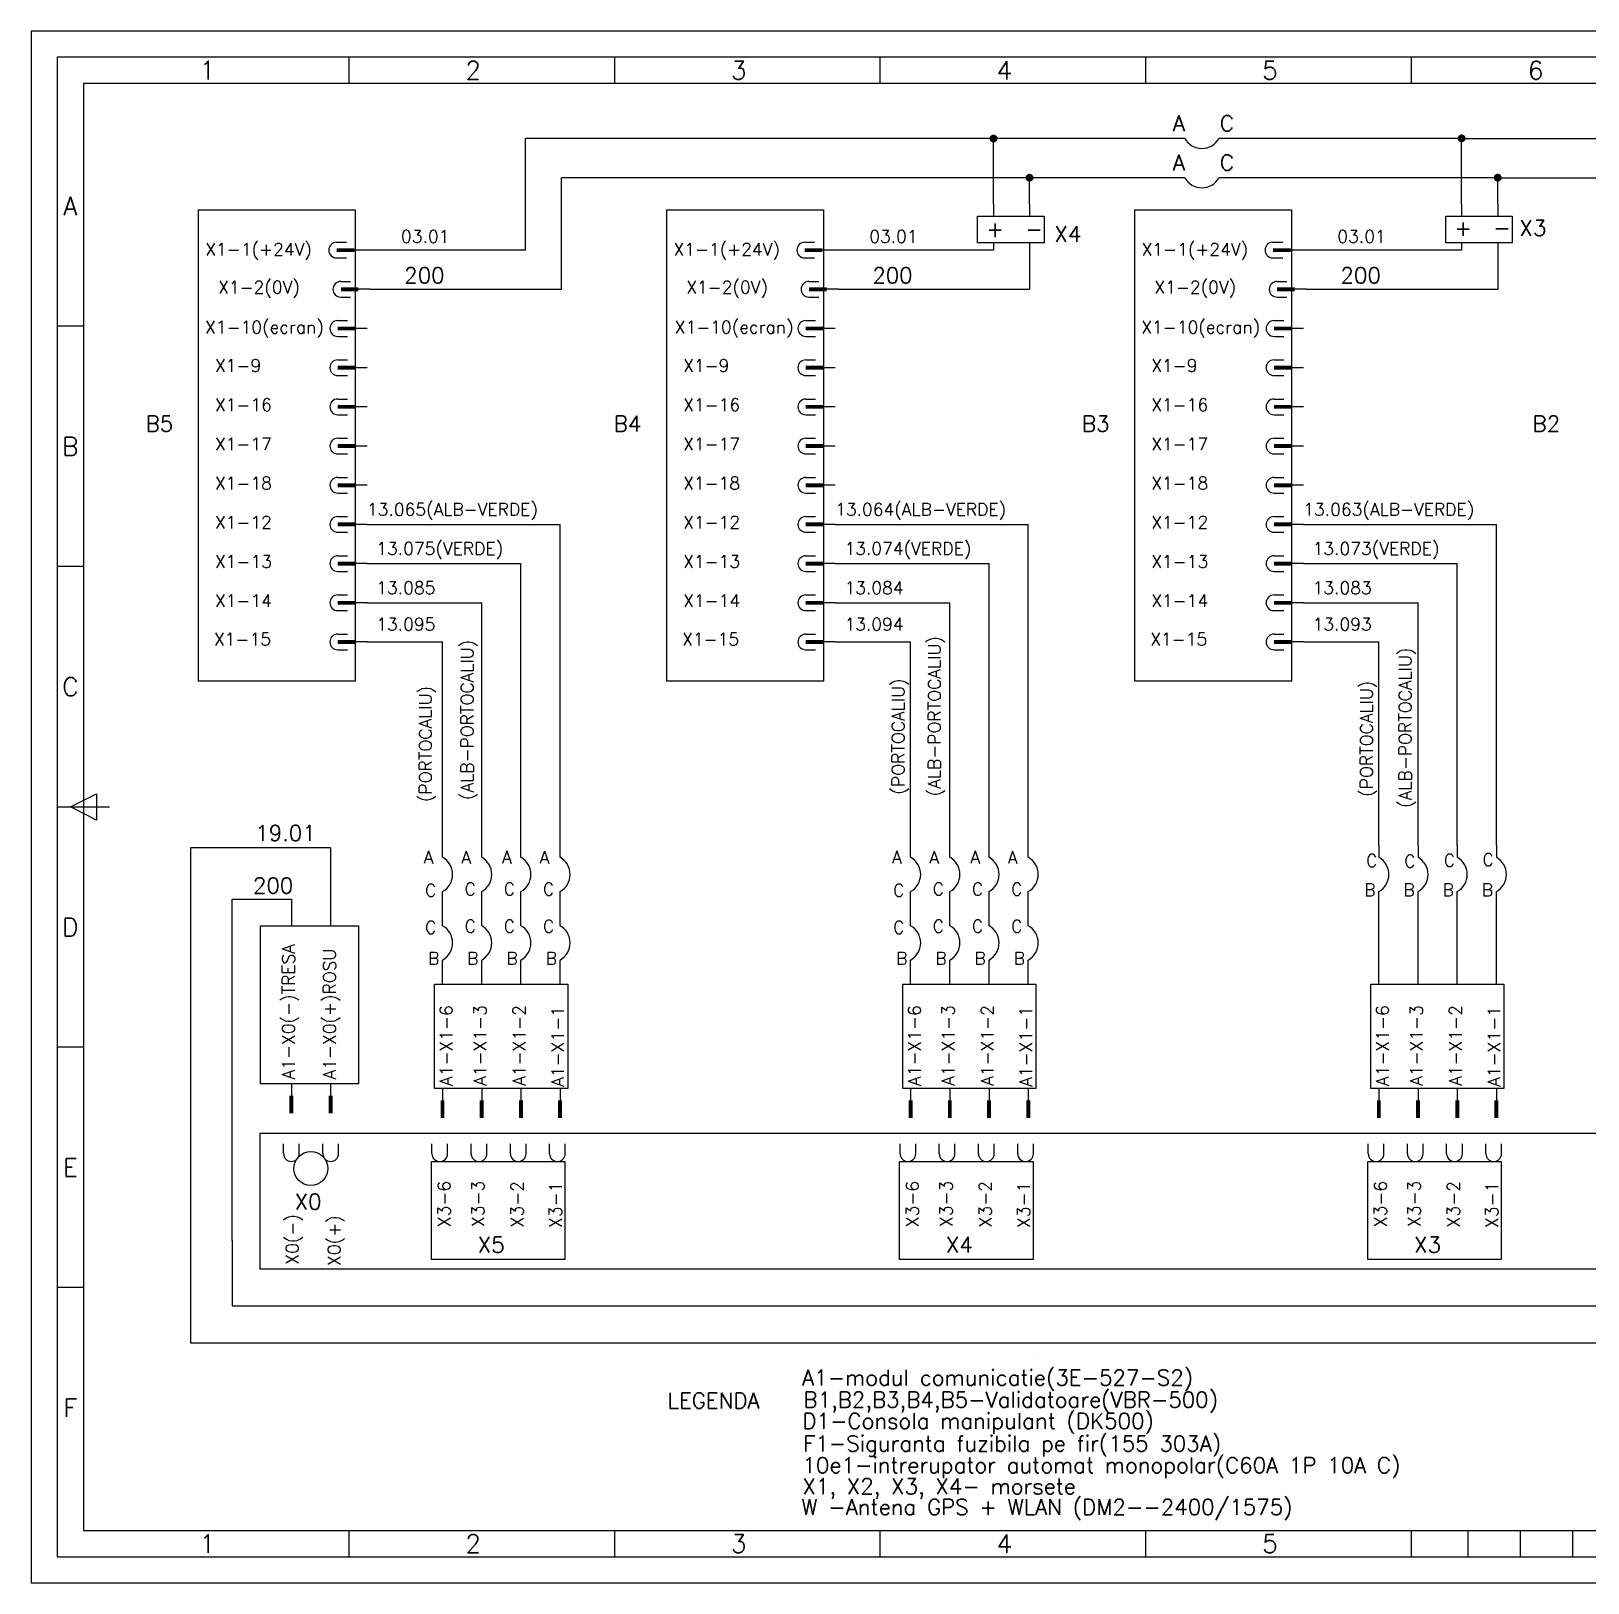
# Model space of a CAD drawing. Header units: millimetres. Extents: x 3156 to 4206, y 1786 to 2083.
# Drawn here: x 3156.4 to 3454.3, y 1785.8 to 2082.8 of the extents above; entities that cross this region are included whole.
import ezdxf
from ezdxf.enums import TextEntityAlignment as Align

# ---------------------------------------------------------------- set-up
doc = ezdxf.new("R2010")
doc.units = ezdxf.units.MM
doc.layers.add('SUBTIRI', color=1, linetype='Continuous')
doc.layers.add('TAG', color=2, linetype='Continuous')
doc.styles.add('ISO', font='SIMPLEX.shx')
doc.styles.add('ISOCP', font='SIMPLEX.SHX')

# ---------------------------------------------------------------- blocks, each defined once
blk = doc.blocks.new('3a4')
at = {"color": 70}
for p, q in [((-569.17, 287), (-569.17, 292)), ((-518.34, 287), (-518.34, 292)), ((-467.51, 287), (-467.51, 292)), ((-416.68, 287), (-416.68, 292)), ((-365.85, 287), (-365.85, 292)), ((-620, 240.5), (-625, 240.5)), ((-620, 194.5), (-625, 194.5)), ((-622.5, 148.5), (-617.5, 151)), ((-617.5, 151), (-617.5, 146)), ((-625, 148.5), (-615, 148.5)), ((-617.5, 146), (-622.5, 148.5)), ((-620, 102.5), (-625, 102.5)), ((-620, 56.5), (-625, 56.5)), ((-569.17, 5), (-569.17, 10)), ((-518.34, 5), (-518.34, 10)), ((-467.51, 5), (-467.51, 10)), ((-416.68, 5), (-416.68, 10)), ((-365.85, 5), (-365.85, 10)), ((-365.85, 5), (-365.85, 10)), ((-355, 5), (-355, 10)), ((-345, 5), (-345, 10)), ((-335, 5), (-335, 10))]:
    blk.add_line(p, q, dxfattribs=at)
at = {"color": 240}
for points in [[(0, 0), (0, 297), (-630, 297), (-630, 0)], [(-5, 5), (-5, 292), (-625, 292), (-625, 5)]]:
    blk.add_lwpolyline(points, close=True, dxfattribs=at)
at = {"color": 70}
blk.add_lwpolyline([(-620, 287), (-620, 10), (-10, 10), (-10, 287)], close=True, dxfattribs=at)
at = {"color": 50, "style": 'ISO'}
for s, p in [('1', (-596.25, 289.5)), ('2', (-545.42, 289.5)), ('3', (-494.59, 289.5)), ('4', (-443.76, 289.5)), ('5', (-392.93, 289.5)), ('6', (-342.1, 289.5)), ('A', (-622.5, 263.5)), ('B', (-622.5, 217.5)), ('C', (-622.5, 171.5)), ('D', (-622.5, 125.5)), ('E', (-622.5, 79.5)), ('F', (-622.5, 33.5)), ('1', (-596.25, 7.5)), ('2', (-545.42, 7.5)), ('3', (-494.59, 7.5)), ('4', (-443.76, 7.5)), ('5', (-392.93, 7.5))]:
    blk.add_text(s, height=3.5, dxfattribs=at).set_placement(p, align=Align.MIDDLE)

msp = doc.modelspace()

# ---------------------------------------------------------------- linework, layer by layer
at = {"color": 1}
msp.add_line((3156.45, 2082.82), (3156.45, 1785.82), dxfattribs=at)
at = {"layer": 'SUBTIRI', "linetype": 'Continuous'}
msp.add_line((3348.92, 1828.98), (3348.92, 1828.98), dxfattribs=at)
at = {"layer": 'TAG', "linetype": 'Continuous'}
for p, q in [((3251.02, 2040.9), (3251.02, 2062.26)), ((3377.21, 2062.26), (3251.02, 2062.26)), ((3340.6, 2049.72), (3340.61, 2062.24)), ((3430.19, 2062.26), (3383.77, 2062.26)), ((3430.19, 2062.29), (3466.78, 2062.28)), ((3430.19, 2062.26), (3430.19, 2062.29)), ((3430.19, 2049.72), (3430.19, 2062.24)), ((3257.91, 2033.4), (3257.91, 2054.76)), ((3377.2, 2054.76), (3257.91, 2054.76)), ((3347.5, 2049.72), (3347.5, 2054.76)), ((3437.08, 2054.76), (3383.78, 2054.76)), ((3437.08, 2054.76), (3466.78, 2054.76)), ((3437.08, 2049.72), (3437.08, 2054.76)), ((3251.02, 2040.9), (3220.52, 2040.9)), ((3340.6, 2040.9), (3310.1, 2040.9)), ((3340.6, 2042.31), (3340.6, 2040.9)), ((3347.5, 2042.31), (3347.5, 2033.4)), ((3430.19, 2040.9), (3399.69, 2040.9)), ((3430.19, 2042.31), (3430.19, 2040.9)), ((3437.08, 2042.31), (3437.08, 2033.4)), ((3221.33, 2033.4), (3257.91, 2033.4)), ((3310.92, 2033.4), (3347.5, 2033.4)), ((3400.5, 2033.4), (3437.08, 2033.4)), ((3220.73, 1988.4), (3257.67, 1988.4)), ((3257.67, 1953.91), (3257.67, 1988.4)), ((3310.32, 1988.4), (3347.25, 1988.4)), ((3347.25, 1953.91), (3347.25, 1988.4)), ((3399.9, 1988.4), (3436.84, 1988.4)), ((3436.84, 1953.91), (3436.84, 1988.4)), ((3220.73, 1980.9), (3250.17, 1980.9)), ((3250.17, 1946.41), (3250.17, 1980.9)), ((3310.32, 1980.9), (3339.75, 1980.9)), ((3339.75, 1946.41), (3339.75, 1980.9)), ((3399.9, 1980.9), (3429.34, 1980.9)), ((3429.34, 1946.41), (3429.34, 1980.9)), ((3220.73, 1973.4), (3242.67, 1973.4)), ((3242.67, 1938.91), (3242.67, 1973.4)), ((3310.32, 1973.4), (3332.25, 1973.4)), ((3332.25, 1938.91), (3332.25, 1973.4)), ((3399.9, 1973.4), (3421.84, 1973.4)), ((3421.84, 1938.91), (3421.84, 1973.4)), ((3220.73, 1965.9), (3235.17, 1965.9)), ((3235.17, 1931.41), (3235.17, 1965.9)), ((3310.32, 1965.9), (3324.75, 1965.9)), ((3324.75, 1931.41), (3324.75, 1965.9)), ((3399.9, 1965.9), (3414.34, 1965.9)), ((3414.34, 1931.41), (3414.34, 1965.9)), ((3257.67, 1925.03), (3257.67, 1953.91)), ((3347.25, 1925.03), (3347.25, 1953.91)), ((3436.84, 1926.98), (3436.84, 1953.91)), ((3250.17, 1925.03), (3250.17, 1946.41)), ((3339.75, 1925.03), (3339.75, 1946.41)), ((3429.34, 1926.98), (3429.34, 1946.41)), ((3242.67, 1925.03), (3242.67, 1938.91)), ((3332.25, 1925.03), (3332.25, 1938.91)), ((3421.84, 1926.98), (3421.84, 1938.91)), ((3235.17, 1925.03), (3235.17, 1931.41)), ((3324.75, 1925.03), (3324.75, 1931.41)), ((3414.34, 1926.98), (3414.34, 1931.41)), ((3186.91, 1926.51), (3186.91, 1861.14)), ((3213.74, 1926.51), (3186.91, 1926.51)), ((3213.74, 1926.51), (3213.74, 1911.59)), ((3235.17, 1924.7), (3235.17, 1925.03)), ((3242.67, 1924.7), (3242.67, 1925.03)), ((3250.17, 1924.7), (3250.17, 1925.03)), ((3257.67, 1924.7), (3257.67, 1925.03)), ((3324.75, 1924.7), (3324.75, 1925.03)), ((3332.25, 1924.7), (3332.25, 1925.03)), ((3339.75, 1924.7), (3339.75, 1925.03)), ((3347.25, 1924.7), (3347.25, 1925.03)), ((3414.34, 1926.98), (3414.34, 1924.7)), ((3421.84, 1926.98), (3421.84, 1924.7)), ((3429.34, 1926.98), (3429.34, 1924.7)), ((3436.84, 1926.98), (3436.84, 1924.7)), ((3194.92, 1851.33), (3194.92, 1916.66)), ((3194.92, 1916.66), (3206.24, 1916.66)), ((3206.24, 1916.66), (3206.24, 1911.59)), ((3235.17, 1911.6), (3235.17, 1918.12)), ((3235.17, 1911.6), (3235.17, 1918.12)), ((3242.67, 1911.6), (3242.67, 1918.12)), ((3242.67, 1911.6), (3242.67, 1918.12)), ((3250.17, 1911.6), (3250.17, 1918.12)), ((3250.17, 1911.6), (3250.17, 1918.12)), ((3257.67, 1911.6), (3257.67, 1918.12)), ((3257.67, 1911.6), (3257.67, 1918.12)), ((3324.75, 1911.6), (3324.75, 1918.12)), ((3332.25, 1911.6), (3332.25, 1918.12)), ((3339.75, 1911.6), (3339.75, 1918.12)), ((3347.25, 1911.6), (3347.25, 1918.12)), ((3414.34, 1900.43), (3414.34, 1918.12)), ((3421.84, 1900.43), (3421.84, 1918.12)), ((3429.34, 1900.43), (3429.34, 1918.12)), ((3436.84, 1900.43), (3436.84, 1918.12)), ((3235.17, 1900.43), (3235.17, 1905.02)), ((3242.67, 1900.43), (3242.67, 1905.02)), ((3250.17, 1900.43), (3250.17, 1905.02)), ((3257.67, 1900.43), (3257.67, 1905.02)), ((3324.75, 1900.43), (3324.75, 1905.02)), ((3332.25, 1900.43), (3332.25, 1905.02)), ((3339.75, 1900.43), (3339.75, 1905.02)), ((3347.25, 1900.43), (3347.25, 1905.02)), ((3235.17, 1880.41), (3235.17, 1880.49)), ((3242.67, 1880.41), (3242.67, 1880.49)), ((3250.17, 1880.41), (3250.17, 1880.49)), ((3257.67, 1880.41), (3257.67, 1880.46)), ((3324.75, 1880.41), (3324.75, 1880.49)), ((3332.25, 1880.41), (3332.25, 1880.49)), ((3339.75, 1880.41), (3339.75, 1880.49)), ((3347.25, 1880.41), (3347.25, 1880.46)), ((3414.34, 1880.41), (3414.34, 1880.49)), ((3421.84, 1880.41), (3421.84, 1880.49)), ((3429.34, 1880.41), (3429.34, 1880.49)), ((3436.84, 1880.41), (3436.84, 1880.46)), ((3647.02, 1871.81), (3200.19, 1871.81)), ((3200.19, 1871.81), (3200.19, 1845.93)), ((3186.91, 1861.14), (3186.91, 1831.74)), ((3194.92, 1851.33), (3194.92, 1838.83)), ((3200.19, 1845.93), (3647.02, 1845.93)), ((3194.92, 1838.83), (3701.88, 1838.83)), ((3186.91, 1831.74), (3716.88, 1831.74))]:
    msp.add_line(p, q, dxfattribs=at)
at = {"layer": 'TAG', "linetype": 'Continuous', "const_width": 0.75}
for points in [[(3340.23, 2062.26, 1), (3340.98, 2062.26, 1)], [(3429.81, 2062.29, 1), (3430.56, 2062.29, 1)], [(3347.12, 2054.76, 1), (3347.87, 2054.76, 1)], [(3436.71, 2054.76, 1), (3437.46, 2054.76, 1)]]:
    msp.add_lwpolyline(points, format="xyb", close=True, dxfattribs=at)
at = {"layer": 'TAG', "linetype": 'Continuous', "flags": 128}
for points in [[(3340.6, 2049.72), (3340.6, 2047.47)], [(3347.5, 2049.72), (3347.5, 2047.47)], [(3430.19, 2049.72), (3430.19, 2047.47)], [(3437.08, 2049.72), (3437.08, 2047.47)], [(3214.89, 2042.4), (3216.77, 2042.4)], [(3220.52, 2040.9), (3218.27, 2040.9)], [(3304.48, 2042.4), (3306.35, 2042.4)], [(3310.1, 2040.9), (3307.85, 2040.9)], [(3394.06, 2042.4), (3395.94, 2042.4)], [(3399.69, 2040.9), (3397.44, 2040.9)], [(3214.89, 2039.4), (3216.77, 2039.4)], [(3304.48, 2039.4), (3306.35, 2039.4)], [(3394.06, 2039.4), (3395.94, 2039.4)], [(3215.71, 2034.9), (3217.58, 2034.9)], [(3305.29, 2034.9), (3307.17, 2034.9)], [(3394.88, 2034.9), (3396.75, 2034.9)], [(3215.71, 2031.9), (3217.58, 2031.9)], [(3221.33, 2033.4), (3219.08, 2033.4)], [(3305.29, 2031.9), (3307.17, 2031.9)], [(3310.92, 2033.4), (3308.67, 2033.4)], [(3394.88, 2031.9), (3396.75, 2031.9)], [(3400.5, 2033.4), (3398.25, 2033.4)], [(3215.11, 2027.4), (3216.98, 2027.4)], [(3220.73, 2025.9), (3218.48, 2025.9)], [(3304.69, 2027.4), (3306.57, 2027.4)], [(3310.32, 2025.9), (3308.07, 2025.9)], [(3394.28, 2027.4), (3396.15, 2027.4)], [(3399.9, 2025.9), (3397.65, 2025.9)], [(3215.11, 2024.4), (3216.98, 2024.4)], [(3304.69, 2024.4), (3306.57, 2024.4)], [(3394.28, 2024.4), (3396.15, 2024.4)], [(3215.11, 2019.9), (3216.98, 2019.9)], [(3304.69, 2019.9), (3306.57, 2019.9)], [(3394.28, 2019.9), (3396.15, 2019.9)], [(3215.11, 2016.9), (3216.98, 2016.9)], [(3220.73, 2018.4), (3218.48, 2018.4)], [(3304.69, 2016.9), (3306.57, 2016.9)], [(3310.32, 2018.4), (3308.07, 2018.4)], [(3394.28, 2016.9), (3396.15, 2016.9)], [(3399.9, 2018.4), (3397.65, 2018.4)], [(3215.11, 2012.4), (3216.98, 2012.4)], [(3220.73, 2010.9), (3218.48, 2010.9)], [(3304.69, 2012.4), (3306.57, 2012.4)], [(3310.32, 2010.9), (3308.07, 2010.9)], [(3394.28, 2012.4), (3396.15, 2012.4)], [(3399.9, 2010.9), (3397.65, 2010.9)], [(3215.11, 2009.4), (3216.98, 2009.4)], [(3304.69, 2009.4), (3306.57, 2009.4)], [(3394.28, 2009.4), (3396.15, 2009.4)], [(3215.11, 2004.9), (3216.98, 2004.9)], [(3304.69, 2004.9), (3306.57, 2004.9)], [(3394.28, 2004.9), (3396.15, 2004.9)], [(3215.11, 2001.9), (3216.98, 2001.9)], [(3220.73, 2003.4), (3218.48, 2003.4)], [(3304.69, 2001.9), (3306.57, 2001.9)], [(3310.32, 2003.4), (3308.07, 2003.4)], [(3394.28, 2001.9), (3396.15, 2001.9)], [(3399.9, 2003.4), (3397.65, 2003.4)], [(3215.11, 1997.4), (3216.98, 1997.4)], [(3220.73, 1995.9), (3218.48, 1995.9)], [(3304.69, 1997.4), (3306.57, 1997.4)], [(3310.32, 1995.9), (3308.07, 1995.9)], [(3394.28, 1997.4), (3396.15, 1997.4)], [(3399.9, 1995.9), (3397.65, 1995.9)], [(3215.11, 1994.4), (3216.98, 1994.4)], [(3304.69, 1994.4), (3306.57, 1994.4)], [(3394.28, 1994.4), (3396.15, 1994.4)], [(3215.11, 1989.9), (3216.98, 1989.9)], [(3220.73, 1988.4), (3218.48, 1988.4)], [(3304.69, 1989.9), (3306.57, 1989.9)], [(3310.32, 1988.4), (3308.07, 1988.4)], [(3394.28, 1989.9), (3396.15, 1989.9)], [(3399.9, 1988.4), (3397.65, 1988.4)], [(3215.11, 1986.9), (3216.98, 1986.9)], [(3304.69, 1986.9), (3306.57, 1986.9)], [(3394.28, 1986.9), (3396.15, 1986.9)], [(3215.11, 1982.4), (3216.98, 1982.4)], [(3304.69, 1982.4), (3306.57, 1982.4)], [(3394.28, 1982.4), (3396.15, 1982.4)], [(3215.11, 1979.4), (3216.98, 1979.4)], [(3220.73, 1980.9), (3218.48, 1980.9)], [(3304.69, 1979.4), (3306.57, 1979.4)], [(3310.32, 1980.9), (3308.07, 1980.9)], [(3394.28, 1979.4), (3396.15, 1979.4)], [(3399.9, 1980.9), (3397.65, 1980.9)], [(3215.11, 1974.9), (3216.98, 1974.9)], [(3220.73, 1973.4), (3218.48, 1973.4)], [(3304.69, 1974.9), (3306.57, 1974.9)], [(3310.32, 1973.4), (3308.07, 1973.4)], [(3394.28, 1974.9), (3396.15, 1974.9)], [(3399.9, 1973.4), (3397.65, 1973.4)], [(3215.11, 1971.9), (3216.98, 1971.9)], [(3304.69, 1971.9), (3306.57, 1971.9)], [(3394.28, 1971.9), (3396.15, 1971.9)], [(3215.11, 1967.4), (3216.98, 1967.4)], [(3304.69, 1967.4), (3306.57, 1967.4)], [(3394.28, 1967.4), (3396.15, 1967.4)], [(3215.11, 1964.4), (3216.98, 1964.4)], [(3220.73, 1965.9), (3218.48, 1965.9)], [(3304.69, 1964.4), (3306.57, 1964.4)], [(3310.32, 1965.9), (3308.07, 1965.9)], [(3394.28, 1964.4), (3396.15, 1964.4)], [(3399.9, 1965.9), (3397.65, 1965.9)], [(3206.24, 1881.32), (3206.24, 1879.07)], [(3213.74, 1881.32), (3213.74, 1879.07)], [(3235.17, 1880.41), (3235.17, 1878.16)], [(3242.67, 1880.41), (3242.67, 1878.16)], [(3250.17, 1880.41), (3250.17, 1878.16)], [(3257.67, 1880.41), (3257.67, 1878.16)], [(3324.75, 1880.41), (3324.75, 1878.16)], [(3332.25, 1880.41), (3332.25, 1878.16)], [(3339.75, 1880.41), (3339.75, 1878.16)], [(3347.25, 1880.41), (3347.25, 1878.16)], [(3414.34, 1880.41), (3414.34, 1878.16)], [(3421.84, 1880.41), (3421.84, 1878.16)], [(3429.34, 1880.41), (3429.34, 1878.16)], [(3436.84, 1880.41), (3436.84, 1878.16)], [(3204.74, 1867.97), (3204.74, 1869.85)], [(3207.74, 1867.97), (3207.74, 1869.85)], [(3212.27, 1867.97), (3212.27, 1869.85)], [(3215.27, 1867.97), (3215.27, 1869.85)], [(3233.15, 1867.95), (3233.15, 1869.82)], [(3236.15, 1867.95), (3236.15, 1869.82)], [(3240.65, 1867.95), (3240.65, 1869.82)], [(3243.65, 1867.95), (3243.65, 1869.82)], [(3248.15, 1867.95), (3248.15, 1869.82)], [(3251.15, 1867.95), (3251.15, 1869.82)], [(3255.65, 1867.95), (3255.65, 1869.82)], [(3258.65, 1867.95), (3258.65, 1869.82)], [(3322.73, 1867.95), (3322.73, 1869.82)], [(3325.73, 1867.95), (3325.73, 1869.82)], [(3330.23, 1867.95), (3330.23, 1869.82)], [(3333.23, 1867.95), (3333.23, 1869.82)], [(3337.73, 1867.95), (3337.73, 1869.82)], [(3340.73, 1867.95), (3340.73, 1869.82)], [(3345.23, 1867.95), (3345.23, 1869.82)], [(3348.23, 1867.95), (3348.23, 1869.82)], [(3412.32, 1867.95), (3412.32, 1869.82)], [(3415.32, 1867.95), (3415.32, 1869.82)], [(3419.82, 1867.95), (3419.82, 1869.82)], [(3422.82, 1867.95), (3422.82, 1869.82)], [(3427.32, 1867.95), (3427.32, 1869.82)], [(3430.32, 1867.95), (3430.32, 1869.82)], [(3434.82, 1867.95), (3434.82, 1869.82)], [(3437.82, 1867.95), (3437.82, 1869.82)]]:
    msp.add_lwpolyline(points, dxfattribs=at)
at = {"layer": 'TAG', "linetype": 'Continuous'}
for points in [[(3188.48, 2048.59), (3218.48, 2048.59), (3218.48, 1958.4), (3188.48, 1958.4)], [(3278.07, 2048.59), (3308.07, 2048.59), (3308.07, 1958.4), (3278.07, 1958.4)], [(3337.55, 2047.43), (3350.28, 2047.43), (3350.28, 2042.31), (3337.55, 2042.31)], [(3367.65, 2048.59), (3397.65, 2048.59), (3397.65, 1958.4), (3367.65, 1958.4)], [(3427.13, 2047.43), (3439.86, 2047.43), (3439.86, 2042.31), (3427.13, 2042.31)], [(3200.36, 1881.32), (3200.36, 1911.59), (3219.09, 1911.59), (3219.09, 1881.32)], [(3233.65, 1900.43), (3259.12, 1900.43), (3259.12, 1880.41), (3233.65, 1880.41)], [(3323.23, 1900.43), (3348.7, 1900.43), (3348.7, 1880.41), (3323.23, 1880.41)], [(3412.82, 1900.43), (3438.29, 1900.43), (3438.29, 1880.41), (3412.82, 1880.41)], [(3233.05, 1866.47), (3258.6, 1866.47), (3258.6, 1847.74), (3233.05, 1847.74)], [(3322.63, 1866.47), (3348.18, 1866.47), (3348.18, 1847.74), (3322.63, 1847.74)], [(3412.22, 1866.47), (3437.77, 1866.47), (3437.77, 1847.74), (3412.22, 1847.74)]]:
    msp.add_lwpolyline(points, close=True, dxfattribs=at)
at = {"layer": 'TAG', "linetype": 'Continuous', "const_width": 0.75, "flags": 128}
for points in [[(3218.27, 2040.9), (3214.89, 2040.9)], [(3307.85, 2040.9), (3304.48, 2040.9)], [(3397.44, 2040.9), (3394.06, 2040.9)], [(3219.08, 2033.4), (3215.71, 2033.4)], [(3308.67, 2033.4), (3305.29, 2033.4)], [(3398.25, 2033.4), (3394.88, 2033.4)], [(3218.48, 2025.9), (3215.11, 2025.9)], [(3308.07, 2025.9), (3304.69, 2025.9)], [(3397.65, 2025.9), (3394.28, 2025.9)], [(3218.48, 2018.4), (3215.11, 2018.4)], [(3308.07, 2018.4), (3304.69, 2018.4)], [(3397.65, 2018.4), (3394.28, 2018.4)], [(3218.48, 2010.9), (3215.11, 2010.9)], [(3308.07, 2010.9), (3304.69, 2010.9)], [(3397.65, 2010.9), (3394.28, 2010.9)], [(3218.48, 2003.4), (3215.11, 2003.4)], [(3308.07, 2003.4), (3304.69, 2003.4)], [(3397.65, 2003.4), (3394.28, 2003.4)], [(3218.48, 1995.9), (3215.11, 1995.9)], [(3308.07, 1995.9), (3304.69, 1995.9)], [(3397.65, 1995.9), (3394.28, 1995.9)], [(3218.48, 1988.4), (3215.11, 1988.4)], [(3308.07, 1988.4), (3304.69, 1988.4)], [(3397.65, 1988.4), (3394.28, 1988.4)], [(3218.48, 1980.9), (3215.11, 1980.9)], [(3308.07, 1980.9), (3304.69, 1980.9)], [(3397.65, 1980.9), (3394.28, 1980.9)], [(3218.48, 1973.4), (3215.11, 1973.4)], [(3308.07, 1973.4), (3304.69, 1973.4)], [(3397.65, 1973.4), (3394.28, 1973.4)], [(3218.48, 1965.9), (3215.11, 1965.9)], [(3308.07, 1965.9), (3304.69, 1965.9)], [(3397.65, 1965.9), (3394.28, 1965.9)], [(3206.24, 1879.07), (3206.24, 1875.7)], [(3213.74, 1879.07), (3213.74, 1875.7)], [(3235.17, 1878.16), (3235.17, 1874.79)], [(3242.67, 1878.16), (3242.67, 1874.79)], [(3250.17, 1878.16), (3250.17, 1874.79)], [(3257.67, 1878.16), (3257.67, 1874.79)], [(3324.75, 1878.16), (3324.75, 1874.79)], [(3332.25, 1878.16), (3332.25, 1874.79)], [(3339.75, 1878.16), (3339.75, 1874.79)], [(3347.25, 1878.16), (3347.25, 1874.79)], [(3414.34, 1878.16), (3414.34, 1874.79)], [(3421.84, 1878.16), (3421.84, 1874.79)], [(3429.34, 1878.16), (3429.34, 1874.79)], [(3436.84, 1878.16), (3436.84, 1874.79)]]:
    msp.add_lwpolyline(points, dxfattribs=at)
at = {"layer": 'TAG', "linetype": 'Continuous'}
msp.add_circle((3209.98, 1865.12), 3.25, dxfattribs=at)
for centre, radius, start, end in [((3380.49, 2064.13), 3.77, 209.3408, 330.6234), ((3380.49, 2056.61), 3.77, 209.3408, 330.6234), ((3214.89, 2040.9), 1.5, 90, 270), ((3304.48, 2040.9), 1.5, 90, 270), ((3394.06, 2040.9), 1.5, 90, 270), ((3215.71, 2033.4), 1.5, 90, 270), ((3305.29, 2033.4), 1.5, 90, 270), ((3394.88, 2033.4), 1.5, 90, 270), ((3215.11, 2025.9), 1.5, 90, 270), ((3304.69, 2025.9), 1.5, 90, 270), ((3394.28, 2025.9), 1.5, 90, 270), ((3215.11, 2018.4), 1.5, 90, 270), ((3304.69, 2018.4), 1.5, 90, 270), ((3394.28, 2018.4), 1.5, 90, 270), ((3215.11, 2010.9), 1.5, 90, 270), ((3304.69, 2010.9), 1.5, 90, 270), ((3394.28, 2010.9), 1.5, 90, 270), ((3215.11, 2003.4), 1.5, 90, 270), ((3304.69, 2003.4), 1.5, 90, 270), ((3394.28, 2003.4), 1.5, 90, 270), ((3215.11, 1995.9), 1.5, 90, 270), ((3304.69, 1995.9), 1.5, 90, 270), ((3394.28, 1995.9), 1.5, 90, 270), ((3215.11, 1988.4), 1.5, 90, 270), ((3304.69, 1988.4), 1.5, 90, 270), ((3394.28, 1988.4), 1.5, 90, 270), ((3215.11, 1980.9), 1.5, 90, 270), ((3304.69, 1980.9), 1.5, 90, 270), ((3394.28, 1980.9), 1.5, 90, 270), ((3215.11, 1973.4), 1.5, 90, 270), ((3304.69, 1973.4), 1.5, 90, 270), ((3394.28, 1973.4), 1.5, 90, 270), ((3215.11, 1965.9), 1.5, 90, 270), ((3304.69, 1965.9), 1.5, 90, 270), ((3394.28, 1965.9), 1.5, 90, 270), ((3233.32, 1921.41), 3.77, 299.3408, 60.6234), ((3240.82, 1921.41), 3.77, 299.3408, 60.6234), ((3248.32, 1921.41), 3.77, 299.3408, 60.6234), ((3255.82, 1921.41), 3.77, 299.3408, 60.6234), ((3322.9, 1921.41), 3.77, 299.3408, 60.6234), ((3330.4, 1921.41), 3.77, 299.3408, 60.6234), ((3337.9, 1921.41), 3.77, 299.3408, 60.6234), ((3345.4, 1921.41), 3.77, 299.3408, 60.6234), ((3412.49, 1921.41), 3.77, 299.3408, 60.6234), ((3419.99, 1921.41), 3.77, 299.3408, 60.6234), ((3427.49, 1921.41), 3.77, 299.3408, 60.6234), ((3434.99, 1921.41), 3.77, 299.3408, 60.6234), ((3233.32, 1908.31), 3.77, 299.3408, 60.6234), ((3240.82, 1908.31), 3.77, 299.3408, 60.6234), ((3248.32, 1908.31), 3.77, 299.3408, 60.6234), ((3255.82, 1908.31), 3.77, 299.3408, 60.6234), ((3322.9, 1908.31), 3.77, 299.3408, 60.6234), ((3330.4, 1908.31), 3.77, 299.3408, 60.6234), ((3337.9, 1908.31), 3.77, 299.3408, 60.6234), ((3345.4, 1908.31), 3.77, 299.3408, 60.6234), ((3206.24, 1867.97), 1.5, 180, 0), ((3213.77, 1867.97), 1.5, 180, 0), ((3234.65, 1867.95), 1.5, 180, 0), ((3242.15, 1867.95), 1.5, 180, 0), ((3249.65, 1867.95), 1.5, 180, 0), ((3257.15, 1867.95), 1.5, 180, 0), ((3324.23, 1867.95), 1.5, 180, 0), ((3331.73, 1867.95), 1.5, 180, 0), ((3339.23, 1867.95), 1.5, 180, 0), ((3346.73, 1867.95), 1.5, 180, 0), ((3413.82, 1867.95), 1.5, 180, 0), ((3421.32, 1867.95), 1.5, 180, 0), ((3428.82, 1867.95), 1.5, 180, 0), ((3436.32, 1867.95), 1.5, 180, 0)]:
    msp.add_arc(centre, radius, start, end, dxfattribs=at)

# ---------------------------------------------------------------- block references
at = {"color": 1}
msp.add_blockref('3a4', (3786.45, 1785.82), dxfattribs=at)

# ---------------------------------------------------------------- texts
at = {"layer": 'TAG', "linetype": 'Continuous', "style": 'ISOCP'}
for s, height, p in [('A', 3, (3374.94, 2063.68)), ('C', 3, (3383.93, 2063.68)), ('A', 3, (3374.94, 2056.16)), ('C', 3, (3383.93, 2056.16)), ('X3', 3, (3441.26, 2043.66)), ('X4', 3, (3352.28, 2042.49)), ('X1-1(+24V)', 2.4, (3189.78, 2039.85)), ('X1-1(+24V)', 2.4, (3279.37, 2039.85)), ('X1-1(+24V)', 2.4, (3368.95, 2039.85)), ('X1-2(0V)', 2.4, (3192.22, 2032.6)), ('X1-2(0V)', 2.4, (3281.81, 2032.6)), ('X1-2(0V)', 2.4, (3371.39, 2032.6)), ('X1-10(ecran)', 2.4, (3189.72, 2024.96)), ('X1-10(ecran)', 2.4, (3279.6, 2024.96)), ('X1-10(ecran)', 2.4, (3368.89, 2024.96)), ('X1-9', 2.4, (3191.62, 2017.6)), ('X1-9', 2.4, (3281.21, 2017.6)), ('X1-9', 2.4, (3370.79, 2017.6)), ('X1-16', 2.4, (3191.62, 2010.1)), ('X1-16', 2.4, (3281.21, 2010.1)), ('X1-16', 2.4, (3370.79, 2010.1)), ('B5', 3, (3178.37, 2006.17)), ('B4', 3, (3267.95, 2006.17)), ('B3', 3, (3357.53, 2006.17)), ('B2', 3, (3443.76, 2006.17)), ('X1-17', 2.4, (3191.62, 2002.6)), ('X1-17', 2.4, (3281.21, 2002.6)), ('X1-17', 2.4, (3370.79, 2002.6)), ('X1-18', 2.4, (3191.62, 1995.1)), ('X1-18', 2.4, (3281.21, 1995.1)), ('X1-18', 2.4, (3370.79, 1995.1)), ('X1-12', 2.4, (3191.62, 1987.6)), ('X1-12', 2.4, (3281.21, 1987.6)), ('X1-12', 2.4, (3370.79, 1987.6)), ('X1-13', 2.4, (3191.62, 1980.1)), ('X1-13', 2.4, (3281.21, 1980.1)), ('X1-13', 2.4, (3370.79, 1980.1)), ('X1-14', 2.4, (3191.62, 1972.6)), ('X1-14', 2.4, (3281.21, 1972.6)), ('X1-14', 2.4, (3370.79, 1972.6)), (' X1-15', 2.4, (3189.79, 1965.25)), (' X1-15', 2.4, (3279.37, 1965.25)), (' X1-15', 2.4, (3368.96, 1965.25)), ('A', 2.4, (3231.57, 1923.53)), ('A', 2.4, (3238.76, 1923.49)), ('A', 2.4, (3246.57, 1923.53)), ('A', 2.4, (3253.76, 1923.49)), ('A', 2.4, (3321.16, 1923.53)), ('A', 2.4, (3328.34, 1923.49)), ('A', 2.4, (3336.16, 1923.53)), ('A', 2.4, (3343.34, 1923.49)), ('C', 2.4, (3411.9, 1922.86)), ('C', 2.4, (3419.21, 1922.75)), ('C', 2.4, (3426.76, 1922.9)), ('C', 2.4, (3434.16, 1923.03)), ('C', 2.4, (3231.82, 1917.17)), ('C', 2.4, (3239.39, 1917.41)), ('C', 2.4, (3246.89, 1917.41)), ('C', 2.4, (3254.39, 1917.39)), ('C', 2.4, (3321.4, 1917.17)), ('C', 2.4, (3328.97, 1917.41)), ('C', 2.4, (3336.47, 1917.41)), ('C', 2.4, (3343.97, 1917.39)), ('B', 2.4, (3411.55, 1917.25)), ('B', 2.4, (3419.05, 1917.25)), ('B', 2.4, (3426.55, 1917.25)), ('B', 2.4, (3434.05, 1917.25)), ('C', 2.4, (3239.38, 1910.3)), ('C', 2.4, (3246.88, 1910.3)), ('C', 2.4, (3254.38, 1910.28)), ('C', 2.4, (3328.97, 1910.3)), ('C', 2.4, (3336.47, 1910.3)), ('C', 2.4, (3343.97, 1910.28)), ('C', 2.4, (3231.82, 1910.07)), ('C', 2.4, (3321.4, 1910.07)), ('B', 2.4, (3232.38, 1904.15)), ('B', 2.4, (3239.88, 1904.15)), ('B', 2.4, (3247.38, 1904.15)), ('B', 2.4, (3254.88, 1904.15)), ('B', 2.4, (3321.96, 1904.15)), ('B', 2.4, (3329.46, 1904.15)), ('B', 2.4, (3336.96, 1904.15)), ('B', 2.4, (3344.46, 1904.15)), ('X0', 3, (3206.88, 1857.29)), ('X5', 3, (3241.93, 1849.02)), ('X4', 3, (3331.51, 1849.02)), ('X3', 3, (3421.1, 1849.02)), ('A1-modul comunicatie(3E-527-S2)', 3, (3303.98, 1823.6)), ('LEGENDA', 3, (3278.24, 1819.22)), ('B1,B2,B3,B4,B5-Validatoare(VBR-500)', 3, (3304.25, 1819.37)), ('D1-Consola manipulant (DK500)', 3, (3304.05, 1815.31)), ('F1-Siguranta fuzibila pe fir(155 303A)', 3, (3304.2, 1810.99)), ('10e1-intrerupator automat monopolar(C60A 1P 10A C)', 3, (3304.05, 1806.84)), ('X1, X2, X3, X4- morsete', 3, (3304.05, 1802.8)), ('W -Antena GPS + WLAN (DM2--2400/1575)', 3, (3303.84, 1798.83))]:
    msp.add_text(s, height=height, dxfattribs=at).set_placement(p)
for s, p in [('A1-X0(-)TRESA', (3206.88, 1882.2)), ('A1-X0(+)ROSU', (3214.76, 1882.2)), ('A1-X1-6', (3237.08, 1880.94)), ('A1-X1-3', (3243.55, 1880.97)), ('A1-X1-2', (3251.05, 1880.97)), (' A1-X1-1', (3258.4, 1879.14)), ('A1-X1-6', (3326.67, 1880.94)), ('A1-X1-3', (3333.13, 1880.97)), ('A1-X1-2', (3340.63, 1880.97)), (' A1-X1-1', (3347.98, 1879.14)), ('A1-X1-6', (3416.25, 1880.94)), ('A1-X1-3', (3422.72, 1880.97)), ('A1-X1-2', (3430.22, 1880.97)), (' A1-X1-1', (3437.57, 1879.14)), ('X3-6', (3236.68, 1853.91)), ('X3-3', (3243.15, 1853.94)), ('X3-2', (3250.65, 1853.87)), ('X3-6', (3326.27, 1853.91)), ('X3-3', (3332.73, 1853.94)), ('X3-2', (3340.23, 1853.87)), ('X3-6', (3415.85, 1853.91)), ('X3-3', (3422.32, 1853.94)), ('X3-2', (3429.82, 1853.87)), (' X3-1', (3258, 1852.11)), (' X3-1', (3347.58, 1852.11)), (' X3-1', (3437.17, 1852.11)), ('X0(-)', (3207.61, 1846.74)), ('X0(+)', (3215.63, 1846.5))]:
    msp.add_text(s, height=2.4, rotation=90, dxfattribs=at).set_placement(p)
for tag, p, height in [('03.01', (3227.23, 2042.32), 2.4), ('03.01', (3316.82, 2042.32), 2.4), ('+', (3339.27, 2043.41), 3), ('-', (3346.72, 2043.44), 3), ('03.01', (3406.4, 2042.32), 2.4), ('+', (3428.79, 2043.62), 3), ('-', (3436.23, 2043.66), 3), ('200', (3227.84, 2034.56), 3), ('200', (3317.42, 2034.56), 3), ('200', (3407.01, 2034.56), 3), ('13.065(ALB-VERDE)', (3220.71, 1990.08), 2.4), ('13.064(ALB-VERDE)', (3310.3, 1990.08), 2.4), ('13.063(ALB-VERDE)', (3399.88, 1990.08), 2.4), ('13.075(VERDE)', (3222.49, 1982.58), 2.4), ('13.074(VERDE)', (3312.08, 1982.58), 2.4), ('13.073(VERDE)', (3401.66, 1982.58), 2.4), ('13.085', (3222.49, 1975.08), 2.4), ('13.084', (3312.08, 1975.08), 2.4), ('13.083', (3401.66, 1975.08), 2.4), ('13.095', (3222.49, 1968.1), 2.4), ('13.094', (3312.08, 1968.1), 2.4), ('13.093', (3401.66, 1968.1), 2.4), ('19.01', (3199.34, 1927.83), 3), ('200', (3198.89, 1917.79), 3)]:
    msp.add_attdef(tag, p, '1', height=height, dxfattribs=at)
for tag, p in [('(ALB-PORTOCALIU)', (3330.49, 1936.37)), ('(ALB-PORTOCALIU)', (3241.07, 1935.66)), ('(ALB-PORTOCALIU)', (3420.59, 1934.18)), ('(PORTOCALIU)', (3323.57, 1936.71)), ('(PORTOCALIU)', (3413.16, 1936.28)), ('(PORTOCALIU)', (3233.09, 1935.27))]:
    msp.add_attdef(tag, p, '1', height=2.4, rotation=90, dxfattribs=at)

doc.saveas('drawing.dxf')
